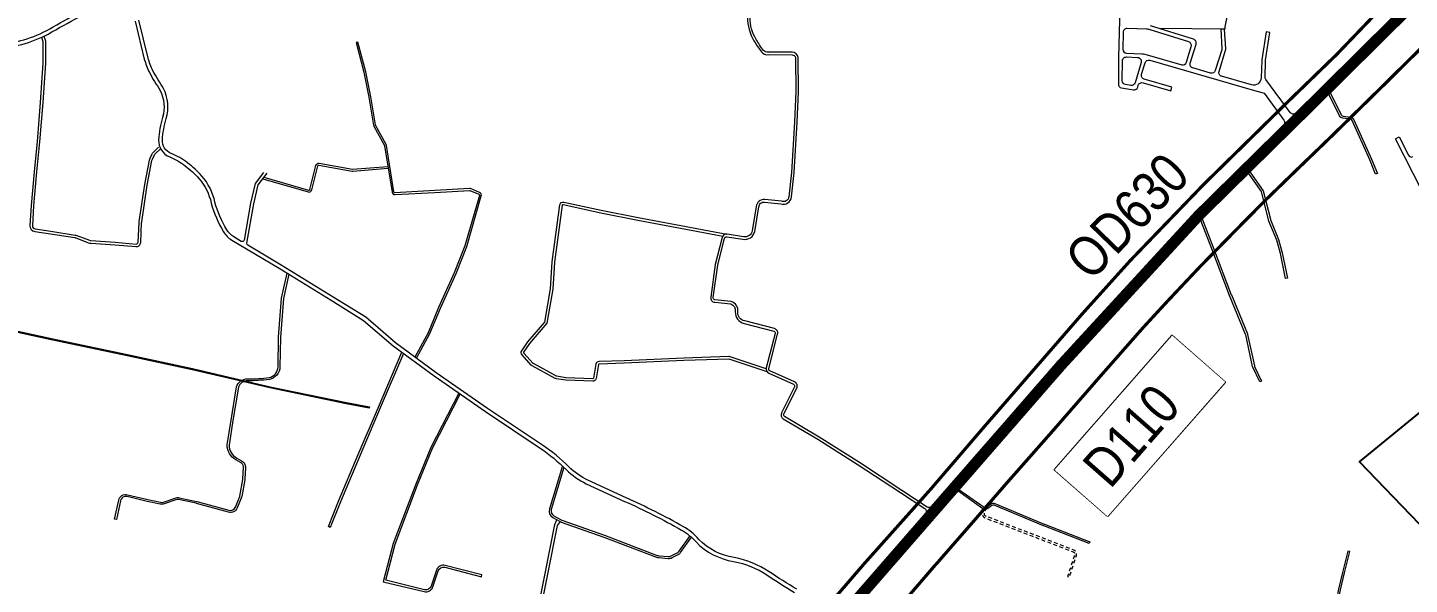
# Model space of a CAD drawing. Header units: metres. Extents: x 556238 to 587446, y 1177111 to 1219372.
# Drawn here: x 579595 to 581753, y 1201491 to 1202360 of the extents above; entities that cross this region are included whole.
import ezdxf
from ezdxf.enums import TextEntityAlignment as Align

# ---------------------------------------------------------------- set-up
doc = ezdxf.new("R2010")
doc.units = ezdxf.units.M
doc.header["$MEASUREMENT"] = 0
doc.set_wipeout_variables(frame=1)
for name, pattern in [('ACAD_ISO03W100', [30, 12, -18]), ('CONTINOUS', [0]), ('DASHED2', [0.375, 0.25, -0.125]), ('HIDDEN2', [4.7625, 3.175, -1.5875]), ('Xr_Nen GT$0$MON', [10, 6, -4])]:
    doc.linetypes.add(name, pattern=pattern)
for name, color, linetype in [('Diameter_Text', 2, 'Continuous'), ('DUONG GIAO THONG', 7, 'Continuous'), ('VUNG CONG NGHIEP', 8, 'Continuous')]:
    doc.layers.add(name, color=color, linetype=linetype)
for name, color, linetype, lineweight in [('PHL_TEXT HT', 5, 'CONTINOUS', 25), ('Pipe _Existing_PHL', 4, 'HIDDEN2', 30), ('Pipe Existing', 1, 'ACAD_ISO03W100', 60), ('PMV_TEXT', 3, 'CONTINOUS', 25), ('Xr_Nen GT$0$DUONG BT-NEN BT', 38, 'Continuous', 0), ('Xr_Nen GT$0$DUONG NHUA', 38, 'Continuous', 0), ('Xr_Nen GT$0$DUONG_DA', 38, 'Xr_Nen GT$0$MON', 0), ('Xr_Nen GT$1$SONG_HO', 250, 'Continuous', 0)]:
    doc.layers.add(name, color=color, linetype=linetype, lineweight=lineweight)
doc.styles.add('UTM', font='')
doc.styles.add('VNI-Helve-Condense_G', font='Vhelvcn.ttf')
doc.styles.get('UTM').set_extended_font_data('UTM Swiss Condensed')

# ---------------------------------------------------------------- blocks, each defined once
blk = doc.blocks.new('GT CHINH')
at = {"layer": 'DUONG GIAO THONG', "color": 9, "ltscale": 5, "const_width": 17.5}
blk.add_lwpolyline([(17726.6, 3682.4), (17510.9, 3723.6), (17357.4, 3752.9), (17301.5, 3762.1), (17243.5, 3765.8), (17187.4, 3760.8), (17121.6, 3735.3), (17036.3, 3686.1), (16857.2, 3575), (16689.1, 3469), (16566.8, 3388.9), (16489.6, 3321.5), (16366.3, 3197.5), (16210.7, 3043.5), (16116.5, 2950.9), (16032.2, 2867.9), (15817, 2634), (15489.6, 2258.2), (15304.7, 2046.4), (14984.9, 1681.4), (14545.7, 1173.5), (14299.7, 892.5), (14082.3, 644.4)], dxfattribs=at)

msp = doc.modelspace()

# ---------------------------------------------------------------- linework, layer by layer
at = {"layer": 'Xr_Nen GT$0$DUONG BT-NEN BT', "flags": 128}
for points in [[(581480.95417, 1202483.2447), (581473.57199, 1202423.62551), (581468.11182, 1202376.56615), (581465.18262, 1202361.29391), (581465.13329, 1202357.29422), (581361.71424, 1202358.56986)], [(581504.21632, 1202135.02725), (581524.77259, 1202105.21925), (581536.77396, 1202059.02198), (581548.83212, 1202029.21769), (581554.64706, 1202008.29335), (581562.65154, 1201968.83402), (581559.71142, 1201968.23761), (581551.7281, 1202007.59263), (581545.98725, 1202028.25038), (581533.91955, 1202058.07825), (581522.00217, 1202103.9522), (581502.04522, 1202132.89115)], [(580182.03715, 1201851.2723), (580145.65691, 1201766.26411), (580114.15835, 1201692.58238), (580083.44849, 1201619.85194), (580067.48221, 1201579.91946), (580064.69662, 1201581.03323), (580080.67358, 1201620.99241), (580111.39722, 1201693.75549), (580142.8984, 1201767.44335), (580179.55391, 1201853.09477)]]:
    msp.add_lwpolyline(points, dxfattribs=at)
for points in [[(579616.52708, 1202344.82451), (579618.67836, 1202338.42045), (579618.74399, 1202304.56847), (579614.44033, 1202243.125), (579609.73609, 1202182.17093), (579605.05124, 1202134.98293), (579600.28924, 1202082.30641), (579598.4714, 1202051.2149, 0.386893455), (579606.08825, 1202041.79414), (579630.55269, 1202038.03237), (579668.5927, 1202032.15626, -0.0527295614), (579670.21941, 1202031.72592), (579690.00941, 1202024.18677, 0.0757783205), (579693.54449, 1202023.42326), (579731.57104, 1202021.08364), (579763.96358, 1202018.13304, 0.4271373288), (579771.59087, 1202024.77588), (579773.04859, 1202055.82379, -0.0259731154), (579773.13056, 1202056.65032), (579781.88396, 1202114.26167), (579789.17152, 1202152.38178, -0.0662054925), (579789.83727, 1202154.38329), (579793.13698, 1202161.1565, -0.0885900161), (579794.79424, 1202163.42924), (579802.1342, 1202170.46202)], [(579620.17382, 1202346.53), (579622.67709, 1202339.07812), (579622.74426, 1202304.43243), (579618.42957, 1202242.83136), (579613.72085, 1202181.8194), (579609.03341, 1202134.60527), (579604.27871, 1202082.00954), (579602.46458, 1202050.98143, 0.386893455), (579606.69616, 1202045.74768), (579631.16061, 1202041.9859), (579669.20335, 1202036.10938, -0.0527295613), (579671.64341, 1202035.46387), (579691.43341, 1202027.92472, 0.0757783205), (579693.79013, 1202027.41571), (579731.87535, 1202025.07248), (579764.32643, 1202022.11654, 0.4271373287), (579767.59527, 1202024.96348), (579769.053, 1202056.01139, -0.0259731154), (579769.17595, 1202057.25117), (579777.94079, 1202114.9379), (579785.24267, 1202153.13287, -0.0662054925), (579786.2413, 1202156.13514), (579789.541, 1202162.90835, -0.0885900161), (579792.02689, 1202166.31746), (579799.36686, 1202173.35024)], [(580202.39716, 1201843.77246), (580223.11756, 1201882.34826), (580239.70986, 1201921.9284), (580264.10834, 1201976.12914), (580280.72554, 1202018.3915), (580303.52299, 1202097.222, 0.3792341891), (580300.96245, 1202102.61271), (580286.92223, 1202108.5886, 0.1169942511), (580284.87453, 1202108.93899), (580230.73689, 1202105.4989), (580168.6609, 1202102.22899, -0.3835359217), (580167.10079, 1202103.49018), (580155.5324, 1202175.86887, 0.0852161428), (580155.04108, 1202177.31026), (580138.46598, 1202207.75679, -0.0836717404), (580138.30369, 1202208.22817), (580131.01893, 1202252.0784), (580123.23244, 1202290.875), (580110.8895, 1202337.29441), (580107.99024, 1202336.52349), (580120.30934, 1202290.19373), (580128.06771, 1202251.53726), (580135.34425, 1202207.73653, 0.0836717404), (580135.83113, 1202206.32237), (580152.40623, 1202175.87585, -0.0852161428), (580152.57, 1202175.39538), (580164.13839, 1202103.01669, 0.3835359217), (580168.81871, 1202099.23315), (580230.91092, 1202102.5039), (580285.06478, 1202105.94503, -0.116994251), (580285.74734, 1202105.82823), (580299.78757, 1202099.85234, -0.3792341891), (580300.64108, 1202098.05544), (580277.88247, 1202019.3592), (580261.34295, 1201977.29443), (580236.95823, 1201923.12424), (580220.40653, 1201883.64094), (580199.95463, 1201845.56504)], [(581629.55709, 1202258.35432), (581646.9701, 1202223.4181, 0.2484116289), (581649.63332, 1202221.511), (581661.35922, 1202219.92454, -0.2591537409), (581666.41746, 1202216.14564), (581693.98791, 1202154.74069, -0.0079716344), (581694.06978, 1202154.5503), (581703.17104, 1202132.41732), (581700.39646, 1202131.27639), (581691.2952, 1202153.40937, 0.0079716344), (581691.25112, 1202153.51189), (581663.68066, 1202214.91683, 0.2591537409), (581660.95699, 1202216.95163), (581649.2311, 1202218.53808, -0.2484116289), (581644.28513, 1202222.07985), (581627.31046, 1202256.1366)], [(579962.09899, 1202123.86011), (580032.99723, 1202103.4539, 0.4236622533), (580038.60412, 1202106.67332), (580048.09147, 1202144.12593, -0.3940872831), (580049.81246, 1202145.23366), (580101.65053, 1202135.85981, 0.0652371994), (580102.81844, 1202135.803), (580158.1738, 1202140.33469)], [(579964.04269, 1202126.42246), (580033.82702, 1202106.33686, 0.4236622533), (580035.69598, 1202107.41), (580045.18333, 1202144.86261, -0.3940872831), (580050.34629, 1202148.18578), (580102.18436, 1202138.81193, 0.0652371994), (580102.57366, 1202138.79299), (580157.69892, 1202143.30585)], [(580749.95063, 1201822.7573), (580690.86512, 1201842.32838, 0.0880425024), (580690.51929, 1201842.37861), (580619.8506, 1201840.15854), (580526.87679, 1201835.95545), (580487.54512, 1201834.7162, 0.3555925252), (580486.59149, 1201833.88855), (580482.77921, 1201812.03464, -0.3749543769), (580477.66948, 1201807.89727), (580435.36763, 1201809.45604), (580420.77351, 1201811.81598, -0.0841316254), (580419.19188, 1201812.35453), (580383.04918, 1201831.91453, -0.0873380047), (580381.69071, 1201832.99143), (580367.16649, 1201849.34324, -0.3456332261), (580366.7918, 1201855.50684), (580376.31564, 1201869.2842), (580402.90698, 1201900.37685), (580411.58492, 1201952.18455), (580414.33437, 1201994.1824), (580426.42482, 1202083.51886, -0.4379551142), (580432.44586, 1202087.73329), (580490.994, 1202074.95445), (580548.64116, 1202063.49567), (580631.89359, 1202047.87415), (580687.03414, 1202037.55784)], [(580748.46927, 1201827.48133), (580692.12285, 1201846.1255, 0.0880425024), (580690.39369, 1201846.37664), (580619.69748, 1201844.1557), (580526.72348, 1201839.95261), (580487.41915, 1201838.71422, 0.3555925252), (580482.651, 1201834.57594), (580478.83872, 1201812.72203, -0.3749543769), (580477.81677, 1201811.89456), (580435.76205, 1201813.44423), (580421.41203, 1201815.76469, -0.0841316254), (580421.09571, 1201815.8724), (580384.95301, 1201835.43241, -0.0873380048), (580384.68132, 1201835.64779), (580370.15711, 1201851.9996, -0.3456332261), (580370.08217, 1201853.23232), (580379.48913, 1201866.84059), (580406.66858, 1201898.62091), (580415.56322, 1201951.72233), (580418.31679, 1201993.78305), (580430.38868, 1202082.9824, -0.4379551142), (580431.59289, 1202083.82529), (580490.17752, 1202071.03849), (580547.88238, 1202059.56824), (580631.1559, 1202043.94276), (580680.7567, 1202034.66289)], [(581429.54063, 1202061.55564), (581447.34394, 1202015.87023, -0.0096217484), (581447.43719, 1202015.63812), (581475.07562, 1201942.829, 0.0071278384), (581475.11236, 1201942.73623), (581500.2109, 1201881.90403, -0.0451091532), (581500.55808, 1201880.78625), (581511.04374, 1201831.82968, 0.0589360651), (581511.30919, 1201831.05146), (581522.25506, 1201808.18587), (581519.54913, 1201806.89053), (581508.60326, 1201829.75611, -0.0589360651), (581508.11027, 1201831.20138), (581497.62461, 1201880.15796, 0.0451091532), (581497.43766, 1201880.75984), (581472.33913, 1201941.59203, -0.0071278385), (581472.2709, 1201941.76433), (581444.63247, 1202014.57344, 0.0123154522), (581444.56734, 1202014.73306), (581427.26657, 1202059.12891)], [(580002.9293, 1201974.93063), (579994.53169, 1201937.18486), (579989.93024, 1201876.43513), (579989.09253, 1201830.45267, -0.3506359803), (579972.47568, 1201810.65706, -0.0307848371), (579938.48183, 1201808.62396, 0.348082526), (579924.29765, 1201798.46503), (579915.65695, 1201746.59085), (579909.65666, 1201708.41931, 0.2798421046), (579921.75373, 1201688.13585), (579929.11772, 1201683.93815, -0.1555971109), (579933.85037, 1201678.79634), (579934.06386, 1201678.33724, -0.1209418125), (579935.12389, 1201672.95756), (579934.32018, 1201655.55916, -0.033282959), (579934.14818, 1201654.03955), (579929.45105, 1201628.11566, -0.0547598187), (579928.73614, 1201625.70814), (579922.23312, 1201610.24371, -0.3767891751), (579908.58014, 1201603.61394), (579858.62296, 1201617.36593, 0.0159419954), (579858.09619, 1201617.49302), (579830.84434, 1201623.15527, 0.1357116885), (579826.32313, 1201622.86136), (579808.1704, 1201616.54831, -0.1370978744), (579801.99221, 1201616.16357), (579781.90698, 1201620.45095), (579750.36565, 1201627.97095, 0.4197812591), (579740.0902, 1201621.51678), (579733.63242, 1201591.95561), (579730.70154, 1201592.59588), (579737.15932, 1201622.15705, -0.4197812591), (579751.06141, 1201630.88916), (579782.56808, 1201623.37742), (579802.61848, 1201619.09747, 0.1370978744), (579807.18497, 1201619.38184), (579825.3377, 1201625.69489, -0.1357116885), (579831.45463, 1201626.09254), (579858.70648, 1201620.43029, -0.0159419954), (579859.41917, 1201620.25834), (579909.37635, 1201606.50635, 0.3767891751), (579919.46768, 1201611.40662), (579925.97071, 1201626.87105, 0.0547598187), (579926.49912, 1201628.65052), (579931.19625, 1201654.5744, 0.033282959), (579931.32337, 1201655.6976), (579932.12709, 1201673.096, 0.1209418125), (579931.34358, 1201677.07228), (579931.13009, 1201677.53139, 0.1555971109), (579927.63205, 1201681.33185), (579920.30695, 1201685.50739, -0.281743938), (579906.65959, 1201708.67235), (579912.69547, 1201747.07025), (579921.36525, 1201799.11902, -0.3498329903), (579938.5536, 1201811.62385, 0.0306151798), (579971.99427, 1201813.62061, 0.3487483816), (579986.09319, 1201830.51607), (579986.93231, 1201876.57586), (579991.55652, 1201937.62616), (580000.22425, 1201976.58607)], [(580268.26566, 1201789.50504), (580224.8128, 1201704.53792), (580201.1518, 1201647.1406), (580166.09419, 1201554.45702), (580150.51574, 1201495.07613), (580214.37107, 1201479.63432, 0.3902227391), (580227.99083, 1201487.19605), (580236.1904, 1201511.94994, -0.394233198), (580246.37184, 1201517.51047), (580303.62188, 1201502.82059), (580304.3675, 1201505.72646), (580247.11746, 1201520.41633, 0.394233198), (580233.34257, 1201512.89327), (580225.143, 1201488.13937, -0.3902227391), (580215.07622, 1201482.55027), (580154.19366, 1201497.27319), (580168.95596, 1201553.54317), (580203.94218, 1201646.038), (580227.53963, 1201703.28116), (580270.75201, 1201787.77805)], [(580430.14685, 1201675.70364), (580409.96304, 1201608.62796, 0.3516402121), (580415.35574, 1201595.28077), (580426.69489, 1201588.92996, 0.0428514462), (580428.48749, 1201588.11888), (580494.96645, 1201564.65916), (580577.19062, 1201533.29385, 0.0713379044), (580580.37543, 1201532.57502), (580595.57649, 1201531.36316, 0.1397884946), (580601.76001, 1201532.60518), (580610.81978, 1201537.27583, 0.1184272535), (580614.88778, 1201540.78483), (580631.88314, 1201564.42636)], [(580432.57207, 1201673.35189), (580412.83579, 1201607.76352, 0.3516402121), (580416.8217, 1201597.8982), (580428.16086, 1201591.54739, 0.0428514462), (580429.48582, 1201590.9479), (580496.00039, 1201567.47561), (580578.25985, 1201536.09684, 0.0713379044), (580580.61384, 1201535.56553), (580595.8149, 1201534.35367, 0.1397884946), (580600.38533, 1201535.27169), (580609.4451, 1201539.94234, 0.1184272535), (580612.45188, 1201542.53595), (580629.61811, 1201566.41517)], [(581049.61652, 1201639.13509), (581088.76371, 1201611.40538, 0.3281517724), (581092.91056, 1201611.47943), (581099.32192, 1201616.3738, -0.2680230449), (581105.77005, 1201617.20552), (581182.97393, 1201584.9768, 0.006124254), (581183.05345, 1201584.94475), (581254.0762, 1201557.31906), (581252.98866, 1201554.52312), (581181.96591, 1201582.14881, -0.006124254), (581181.81824, 1201582.20834), (581104.61436, 1201614.43706, 0.2680230449), (581101.14229, 1201613.98921), (581094.73092, 1201609.09484, -0.3281517724), (581087.02964, 1201608.95732), (581047.63287, 1201636.86382)], [(581664.64859, 1201239.11462, 0.0590143859), (581654.40355, 1201336.67583, 0.0231504533), (581641.27154, 1201384.68279, -0.1094355442), (581637.69998, 1201441.67888), (581645.48339, 1201482.54935), (581651.60289, 1201508.79811), (581660.10812, 1201542.04738), (581657.20171, 1201542.79085), (581648.68852, 1201509.5105), (581642.54783, 1201483.17079), (581634.7438, 1201442.19211, 0.1096207774), (581638.40256, 1201383.80455, -0.0231745152), (581651.47693, 1201336.0164, -0.0587453317), (581661.65454, 1201239.6011)]]:
    msp.add_lwpolyline(points, format="xyb", dxfattribs=at)
at = {"layer": 'Xr_Nen GT$0$DUONG NHUA', "flags": 128}
for points in [[(583032.65581, 1202891.1852), (582947.81918, 1202907.33649), (582837.41442, 1202928.45341), (582748.40457, 1202945.65934, 0.0381372123), (582642.05139, 1202958.82881, 0.11267922), (582527.59668, 1202934.27066), (582512.21104, 1202926.07318), (582360.8, 1202835.386), (582144.598, 1202698.816), (582024.61148, 1202623.51996, 0.0608686591), (581886.43978, 1202514.73492), (581763.118, 1202390.634), (581628.435, 1202257.243), (581429.107, 1202061.129), (581214.137, 1201827.51), (581045.709, 1201634.661), (580891.90044, 1201457.67471)], [(579541.79657, 1202333.45067, 0.1142399817), (579623.96151, 1202355.1563, -0.0065420943), (579712.62689, 1202403.76536), (579716.13914, 1202405.62718, 0.4597621285), (579717.13962, 1202410.07036), (579716.54107, 1202410.8736), (579716.54107, 1202410.8736, 0.1115897565), (579715.35543, 1202411.45972), (579701.64115, 1202414.7702, 0.0472061839), (579701.08166, 1202414.85048), (579673.17984, 1202416.19565, -0.355937729), (579666.60063, 1202422.10822), (579661.98075, 1202451.71287), (579659.11207, 1202499.46417, 0.382191262), (579656.26906, 1202502.28043), (579597.36782, 1202505.26052, 0.0753078379), (579596.4737, 1202505.17101), (579590.27214, 1202503.58675, -0.4782423641)], [(579542.19661, 1202327.46026, 0.114072731), (579626.83985, 1202349.89109, -0.0070977973), (579722.94391, 1202402.4422, 0.0007162292)], [(581300.7707, 1202391.57791), (581299.10362, 1202313.39523), (581298.6024, 1202271.98979, 0.3696903951), (581303.60774, 1202266.00011), (581322.14724, 1202262.885, 0.3779898412), (581328.88798, 1202267.07651), (581329.73743, 1202269.90539, -0.4109894355), (581337.14606, 1202273.94504), (581380.68343, 1202261.39318), (581382.34554, 1202267.15837), (581338.99878, 1202279.65528, -0.4174450564), (581334.91437, 1202287.14601), (581340.26667, 1202304.97062, -0.4109894355), (581347.6753, 1202309.01027), (581507.51645, 1202262.92793), (581526.12769, 1202257.5623), (581557.20264, 1202215.38522, -0.3731263081), (581556.58017, 1202207.54926), (581418.34202, 1202071.54009), (581202.98866, 1201837.50447), (581034.42079, 1201644.49532), (581006.48745, 1201612.35265, -0.3767723025), (580999.94851, 1201611.46646), (580960.47279, 1201637.66637), (580894.47518, 1201681.05253), (580831.10468, 1201720.72156), (580777.25907, 1201752.94446, -0.3923126571), (580776.11667, 1201756.86108), (580796.39042, 1201797.38137, 0.4263150801), (580793.00233, 1201806.89722), (580754.22678, 1201824.34261, -0.3649043527), (580752.55208, 1201827.82517), (580766.3794, 1201881.63109, 0.4144576179), (580761.33633, 1201890.15453), (580714.9322, 1201902.0385, -0.3687528631), (580704.29703, 1201916.15438, 0.3606649287), (580693.95771, 1201932.53222), (580668.53045, 1201935.28236, -0.4227252989), (580665.88103, 1201938.67382), (580672.84094, 1201989.26568), (580683.53715, 1202031.32216, -0.3859470944), (580686.89761, 1202033.54831), (580712.29428, 1202029.66875, 0.4168794154), (580730.67629, 1202041.96395), (580737.12524, 1202080.10375, -0.429240782), (580745.84204, 1202087.57689), (580771.45565, 1202084.95048, 0.476233385), (580787.95718, 1202095.6359), (580792.05586, 1202133.70781), (580797.01194, 1202212.45547), (580799.03597, 1202259.98097), (580798.37092, 1202313.2834, 0.3737979488), (580788.99407, 1202321.55223), (580751.84467, 1202321.82176, -0.3097956475), (580744.1949, 1202324.49256, -0.0226119994), (580732.86361, 1202341.45878, -0.1378554543), (580723.40889, 1202375.66947)], [(581752.54051, 1202401.22917), (581617.91749, 1202267.89757), (581576.02308, 1202226.67867, -0.4565302465), (581566.98456, 1202227.39667), (581528.91194, 1202279.07147, -0.1681941866), (581527.74542, 1202282.81976), (581528.55052, 1202308.32471, -0.0298551329), (581528.61575, 1202309.03761), (581535.20726, 1202352.37493), (581529.27548, 1202353.27714), (581522.63005, 1202309.58532, 0.0298551329), (581522.56482, 1202308.87241), (581521.70677, 1202281.68999, -0.4892150045), (581506.38853, 1202270.53822), (581459.97294, 1202283.91987, -0.4196712286), (581455.90177, 1202291.45409), (581466.11946, 1202324.56872, 0.0905332292), (581466.3747, 1202326.70868), (581464.47972, 1202357.30228), (581458.46363, 1202357.37648), (581460.31846, 1202327.43103, -0.0905332292), (581460.06322, 1202325.29107), (581450.06978, 1202292.90321, -0.4087768772), (581442.67439, 1202288.90706), (581414.85047, 1202296.92871, -0.4202295837), (581410.78267, 1202304.47382), (581420.01554, 1202334.19632, 0.4143106212), (581416.06364, 1202341.70673), (581349.06249, 1202362.49534, 0.0666349452)], [(579762.90724, 1202370.23749), (579777.1688, 1202310.96236, 0.03767994), (579785.09342, 1202289.68505, 0.0113522094), (579801.85204, 1202262.02917, -0.1886743695), (579805.71749, 1202219.85202, 0.0625850931), (579799.58064, 1202185.01476, 0.3195708419), (579816.84744, 1202158.03256, -0.0688128128), (579841.21098, 1202144.07282, -0.0460014609), (579862.57516, 1202124.18361, -0.1339815351), (579881.54802, 1202086.15943, 0.065755459), (579900.79924, 1202041.39709, 0.1095503023), (579913.68971, 1202028.23968), (579987.75763, 1201984.2154), (580069.26099, 1201934.33693), (580119.58191, 1201903.0124), (580165.95221, 1201863.07712), (580229.70112, 1201816.2915), (580309.93043, 1201760.56519), (580395.72394, 1201703.30832, -0.0518684092), (580435.97856, 1201669.93963, 0.0737101092), (580467.46344, 1201648.0803), (580527.39065, 1201620.5012, -0.0233405809), (580616.3272, 1201575.73653, -0.0836326741), (580639.05303, 1201557.10957, 0.1634186168), (580697.61238, 1201526.77076, -0.0954059151), (580749.66598, 1201505.68348, 0.0127795165), (580792.93941, 1201478.21725)], [(579963.18125, 1202133.56011), (579950.38777, 1202116.69462), (579943.10747, 1202086.12626), (579933.17003, 1202028.37931, -0.5259144579), (579928.68068, 1202026.30923), (579916.86547, 1202033.33192, -0.1083365045), (579905.9225, 1202044.52053, -0.0653521883), (579887.38516, 1202087.56727, 0.133273014), (579867.04941, 1202128.18124, 0.0460014609), (579844.87887, 1202148.82114, 0.0688128128), (579819.08913, 1202163.59806, -0.3195708418), (579805.57333, 1202184.71871, -0.0626802813), (579811.46582, 1202218.13171, 0.1901819092), (579807.0736, 1202265.00019, -0.0113622419), (579790.43031, 1202292.44055, -0.0369840404), (579782.97036, 1202312.49878), (579768.75362, 1202371.58763)], [(580719.40892, 1202375.68685, 0.1378554543), (580729.44025, 1202339.38982, 0.0226119994), (580740.97237, 1202322.1229, 0.294957976), (580752.30201, 1202317.81834), (580788.96505, 1202317.55234, -0.3631037687), (580794.37464, 1202312.96013), (580795.0349, 1202260.04116), (580793.01729, 1202212.66621), (580788.06933, 1202134.04768), (580783.98016, 1202096.06405, -0.4899746301), (580772.32784, 1202088.88202), (580746.25006, 1202091.55602, 0.4228812123), (580733.14635, 1202080.56439), (580726.7408, 1202042.6813, -0.4180553094), (580713.00203, 1202033.60703), (580687.50164, 1202037.50244, 0.3859470944), (580679.66056, 1202032.30809), (580668.90891, 1201990.03364), (580661.91835, 1201939.21897, 0.4227252988), (580668.10033, 1201931.30555), (580693.08116, 1201928.6037, -0.3539063539), (580700.3146, 1201916.55319, 0.3701612335), (580713.99814, 1201898.14862), (580760.34397, 1201886.27958, -0.4144576179), (580762.50529, 1201882.62668), (580748.67796, 1201828.82076, 0.3649043527), (580752.58561, 1201820.6948), (580791.36116, 1201803.2494, -0.4263150801), (580792.8132, 1201799.17118), (580772.53944, 1201758.6509, 0.3923126571), (580775.20505, 1201749.51212), (580829.01626, 1201717.3098), (580892.31507, 1201677.68565), (580958.26817, 1201634.32875), (580996.21747, 1201609.14192, -0.4526730355), (580997.22655, 1201601.6962), (580879.79748, 1201466.57151)], [(581786.54958, 1202078.28962), (581731.52476, 1202186.42808), (581737.31792, 1202189.37585), (581751.90353, 1202160.71123, 0.4142135624), (581758.62732, 1202158.52248)], [(580796.16177, 1201483.28107, -0.0128316287), (580752.97034, 1201510.69182, 0.0956890333), (580698.65044, 1201532.68155, -0.1633376043), (580643.46961, 1201561.17376, 0.0832626685), (580619.28923, 1201580.95446, 0.0233370489), (580529.86726, 1201625.96633), (580470.05016, 1201653.49475, -0.0732922694), (580440.17581, 1201674.22904, 0.0517448794), (580399.05461, 1201708.29898), (580313.30748, 1201765.52489), (580233.18812, 1201821.17483), (580169.69058, 1201867.77597), (580123.14618, 1201907.86119), (580072.41241, 1201939.44271), (579990.85654, 1201989.35332), (579938.80664, 1202020.29059, -0.310689462), (579937.38291, 1202023.37822), (579948.00815, 1202085.12206), (579955.00775, 1202114.51182), (579968.97343, 1202132.9226)]]:
    msp.add_lwpolyline(points, format="xyb", dxfattribs=at)
for points in [[(581404.9433, 1202305.90136), (581412.50512, 1202330.24442, 0.4143106212), (581408.55323, 1202337.75484), (581348.05158, 1202356.52683, 0.0666349452), (581342.81887, 1202357.41311), (581312.32835, 1202358.4718, 0.4195041754), (581306.12098, 1202352.57548), (581305.68085, 1202326.189, 0.4083158228), (581311.45893, 1202320.09301), (581335.43352, 1202319.20899, -0.0610338377), (581340.23692, 1202318.43986), (581397.55128, 1202301.91609, 0.4082230246)], [(581304.66416, 1202277.05537), (581305.04085, 1202308.17291, -0.4214819266), (581311.26149, 1202314.09621), (581328.70506, 1202313.45301, -0.4909884318), (581334.23049, 1202305.73154), (581324.66338, 1202273.87046, -0.3779898412), (581317.92264, 1202269.67895), (581309.6695, 1202271.06569, -0.3696903951)]]:
    msp.add_lwpolyline(points, format="xyb", close=True, dxfattribs=at)
msp.add_lwpolyline([(580426.69489, 1201588.92996), (580422.0792, 1201582.9403), (580407.18386, 1201507.05329), (580384.69041, 1201395.06047), (580371.98281, 1201313.34825), (580368.03032, 1201313.96293), (580380.75143, 1201395.76198), (580403.26045, 1201507.83234), (580418.2784, 1201584.34402), (580421.53549, 1201591.81963)], dxfattribs=at)
at = {"layer": 'Xr_Nen GT$0$DUONG_DA', "flags": 128}
msp.add_lwpolyline([(581088.40676, 1201608.21286), (581086.58456, 1201602.51319, 0.3978595534), (581090.45209, 1201594.46338), (581163.40505, 1201566.53699, -0.000825044), (581163.41583, 1201566.53284), (581228.25247, 1201541.46775, -0.3992773269), (581230.31536, 1201537.1101), (581219.2032, 1201503.3098), (581222.05314, 1201502.37286), (581233.16529, 1201536.17316, 0.3992773269), (581229.33421, 1201544.26593), (581164.49758, 1201569.33103, 0.000825044), (581164.47756, 1201569.33873), (581091.52459, 1201597.26512, -0.3978595534), (581089.44208, 1201601.59963), (581091.42198, 1201607.79256)], format="xyb", dxfattribs=at)
at = {"layer": 'Xr_Nen GT$1$SONG_HO', "flags": 128}
msp.add_lwpolyline([(579524.53267, 1201898.19025), (579632.38081, 1201874.62367), (579751.026, 1201849.69585), (579852.21075, 1201827.65898), (579973.72965, 1201799.48332), (580092.84983, 1201774.78267), (580128.74239, 1201767.82677), (580128.36188, 1201765.8633), (580092.45651, 1201772.82169), (579973.30068, 1201797.52972), (579851.77206, 1201825.70764), (579750.60758, 1201847.74009), (579631.96171, 1201872.66806), (579524.11391, 1201896.23457)], dxfattribs=at)

# ---------------------------------------------------------------- next in the draw order: block references
at = {"layer": 'DUONG GIAO THONG'}
msp.add_blockref('GT CHINH', (565391.56753, 1199198.47471), dxfattribs=at)

# ---------------------------------------------------------------- next in the draw order: linework, layer by layer
at = {"layer": 'PHL_TEXT HT', "color": 5, "ltscale": 5}
msp.add_lwpolyline([(581281.71205, 1201597.10891), (581465.52801, 1201806.73251), (581382.82192, 1201879.25631), (581199.00596, 1201669.63271)], close=True, dxfattribs=at)
at = {"layer": 'Pipe _Existing_PHL', "color": 5, "linetype": 'DASHED2', "ltscale": 500, "const_width": 5, "flags": 128}
for points in [[(579865.31785, 1200334.10176), (580274.14844, 1200799.09214), (580325.14895, 1200865.80347), (580395.51154, 1200941.81401), (580493.05525, 1201055.33187), (580648.37241, 1201231.8068), (580717.00177, 1201308.24727), (580780.54088, 1201384.56052), (580842.68581, 1201454.70284), (580901.92809, 1201523.46618), (581006.40955, 1201640.53064), (581085.64162, 1201732.91615), (581242.14652, 1201913.04588), (581317.28518, 1201996.41375), (581431.79055, 1202115.0506), (581560.04, 1202240.9367), (581639.58911, 1202318.02613), (581801.80572, 1202486.8543), (581896.96056, 1202575.8459), (581966.95473, 1202629.02232), (582067.68259, 1202694.8941), (582202.25358, 1202778.78287), (582353.09171, 1202873.85351), (582382.27577, 1202892.02397), (582423.90637, 1202969.89631)], [(581011.00425, 1201519.28549), (581014.89799, 1201523.41498), (581017.95055, 1201526.94108), (581027.22034, 1201537.57342), (581067.86011, 1201584.12847), (581125.70473, 1201650.67648), (581197.75619, 1201732.30328), (581267.55927, 1201812.44165), (581337.58078, 1201891.9753), (581355.21451, 1201911.07324), (581373.97075, 1201931.42322), (581399.56868, 1201958.6188), (581425.48411, 1201986.07435), (581475.25074, 1202036.84395), (581525.90559, 1202088.15126), (581571.53577, 1202132.47899), (581634.11009, 1202192.83957), (581712.61898, 1202269.84467), (581784.23871, 1202340.62086), (581850.68714, 1202408.25616), (581907.46657, 1202465.51962), (581945.3423, 1202502.39652), (581957.74942, 1202513.59282), (581968.01831, 1202522.19845), (581982.26019, 1202533.87832), (582001.47482, 1202548.20253), (582040.84554, 1202574.05424), (582096.58753, 1202609.34798), (582241.43247, 1202700.68577), (582370.81691, 1202782.28933), (582476.45607, 1202848.16757), (582507.56291, 1202867.25528), (582530.12087, 1202879.10593), (582566.82468, 1202895.14855), (582586.09987, 1202901.65378), (582600.77222, 1202905.22134), (582620.05577, 1202907.65587), (582639.31954, 1202909.0861), (582648.83095, 1202909.29054), (582661.36325, 1202908.55539), (582705.32528, 1202902.54822), (582712.60927, 1202901.55291), (582727.98222, 1202898.99019), (582746.73374, 1202895.16279), (582785.55011, 1202888.79176), (582810.29792, 1202883.69031), (582835.16639, 1202878.70221), (582858.04664, 1202874.24227), (582877.39285, 1202870.93434), (582953.10067, 1202855.83747), (583063.6163, 1202834.45587), (583090.32599, 1202829.13574)], [(580706.97685, 1201169.86781), (580764.2296, 1201235.27625), (580830.78696, 1201311.56677), (580898.78065, 1201389.57233), (580927.48048, 1201422.45625), (580939.97043, 1201436.76709), (580975.2355, 1201477.60757), (581012.53728, 1201520.98784)]]:
    msp.add_lwpolyline(points, dxfattribs=at)
at = {"layer": 'VUNG CONG NGHIEP', "ltscale": 5}
msp.add_polyline3d([(583232.22875, 1202825.46737, 0), (583263.82763, 1202604.44365, 0), (583136.08761, 1201571.48523, 0), (582455.19598, 1201703.95287, 0), (582349.58108, 1201718.77955, 0), (582284.54073, 1201326.89317, 0), (581982.37557, 1201363.21652, 0), (581675.1671, 1201682.35362, 0), (582117.96027, 1202044.01265, 0), (582502.9827, 1202191.7641, 0), (582701.29298, 1202459.01264, 0), (582813.16745, 1202494.38121, 0), (582894.76714, 1202866.47045, 0), (583232.22875, 1202825.46737, 0)], close=True, dxfattribs=at)

# ---------------------------------------------------------------- next in the draw order: texts
at = {"layer": 'Diameter_Text', "color": 1, "style": 'UTM'}
msp.add_text('OD630', height=62.5, rotation=45.98410916, dxfattribs=at).set_placement((581269.22705, 1201949.49293, -1.937), align=Align.BOTTOM_LEFT)

# ---------------------------------------------------------------- next in the draw order: wipeouts: each hides what was drawn before it
at = {"color": 7}
msp.add_wipeout([(581199.00596, 1201669.63271), (581281.71205, 1201597.10891), (581465.52801, 1201806.73251), (581382.82192, 1201879.25631)], dxfattribs=at).dxf.layer = 'PMV_TEXT'

# ---------------------------------------------------------------- next in the draw order: linework, layer by layer
at = {"layer": 'Pipe Existing', "color": 1, "linetype": 'DASHED2', "ltscale": 500, "const_width": 5, "flags": 128}
msp.add_lwpolyline([(584033.60947, 1202701.77442), (583269.07511, 1202851.59097), (583254.39648, 1202859.35345), (583244.05082, 1202875.27851), (583199.73519, 1202881.55261), (583186.22837, 1202878.30681), (583165.41363, 1202877.51527), (583067.81639, 1202893.3069), (582967.05573, 1202912.59727), (582911.9804, 1202924.30215), (582789.83156, 1202947.20794), (582708.51773, 1202962.97419), (582657.16699, 1202968.69705), (582599.23797, 1202966.70055), (582574.95711, 1202963.66791), (582553.39179, 1202955.73448), (582514.53654, 1202939.53302), (582451.13136, 1202905.17112), (582437.13725, 1202883.43926), (582359.75197, 1202837.08958), (582143.5324, 1202700.50849), (582023.56113, 1202625.22201, 0.0608634607), (581885.02112, 1202516.14468), (581761.70496, 1202392.04941), (581627.02997, 1202258.66634), (581427.66891, 1202062.51981), (581212.6477, 1201828.84516), (581044.20101, 1201635.97476), (580888.803, 1201457.15951), (580697.23224, 1201237.11902), (580531.50573, 1201047.15317), (580380.65194, 1200876.25303), (580222.23186, 1200692.23583), (580070.28343, 1200517.12779), (579941.43094, 1200368.35569), (579811.75407, 1200220.34657), (579747.92039, 1200147.14203), (579642.9061, 1200027.54245), (579589.90242, 1199966.6556), (579549.29847, 1199920.54792), (579509.62099, 1199875.2077), (579446.28709, 1199803.20782), (579342.62409, 1199684.69539), (579257.75341, 1199588.02044), (579208.01876, 1199531.61533), (579169.11492, 1199487.20903), (579133.74521, 1199446.59797), (579097.44043, 1199405.18891), (579033.73059, 1199332.47859), (579003.00875, 1199297.43701), (578974.24377, 1199265.69553), (578942.97913, 1199233.01305), (578930.78909, 1199220.64817), (578887.18457, 1199178.82167), (578807.01716, 1199103.46272), (578747.34413, 1199047.53232), (578734.05738, 1199035.04002), (578715.35477, 1199017.29204), (578669.83462, 1198974.78373), (578647.45206, 1198953.7408), (578606.98327, 1198915.74472), (578570.39443, 1198881.15583), (578491.06785, 1198807.03789), (578422.65984, 1198742.6023), (578376.01981, 1198698.09621), (578358.15336, 1198680.84414), (578332.59687, 1198656.58521), (578301.70088, 1198626.92014), (578235.81683, 1198564.50328), (578198.3815, 1198531.25757), (578169.67262, 1198503.95603), (578159.97834, 1198494.34269), (578145.49039, 1198477.57385), (578114.22891, 1198441.7325), (578093.54762, 1198416.32863), (578082.06381, 1198401.80115), (578077.36325, 1198395.41617), (578059.76617, 1198371.61059), (578035.01004, 1198336.7303), (578015.357, 1198309.63364), (577984.90953, 1198266.60311), (577977.76246, 1198254.77352), (577967.74099, 1198239.08657), (577957.14886, 1198224.13367), (577942.0967, 1198202.68915), (577935.86715, 1198192.8783)], format="xyb", dxfattribs=at)

# ---------------------------------------------------------------- next in the draw order: texts
at = {"layer": 'PHL_TEXT HT', "color": 7, "style": 'VNI-Helve-Condense_G'}
msp.add_text('D110', height=62.5, rotation=48.75293477, dxfattribs=at).set_placement((581285.80625, 1201638.41489))

doc.saveas('drawing.dxf')
